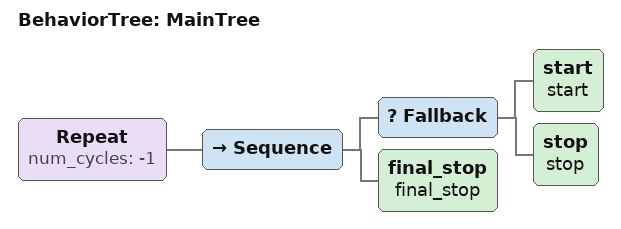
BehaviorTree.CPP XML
<root main_tree_to_execute = "MainTree" >
     <BehaviorTree ID="MainTree">
        <Repeat num_cycles="-1">
            <Sequence>
                <Fallback>
                    <start  name="start"/>
                    <stop   name="stop"/>
                </Fallback>
                <final_stop name="final_stop"/>
            </Sequence>
        </Repeat>
     </BehaviorTree>
 </root>
